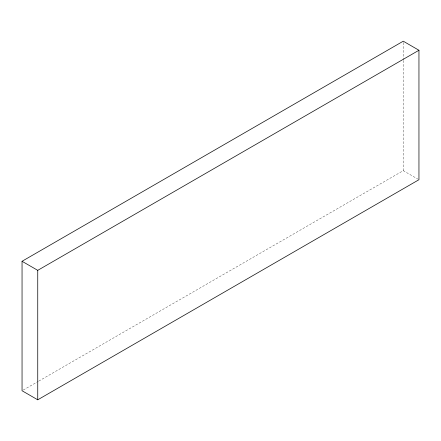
<?xml version="1.0" encoding="UTF-8"?>
<svg xmlns="http://www.w3.org/2000/svg" width="441" height="441" viewBox="0 0 441 441"><rect width="100%" height="100%" fill="white"/><g stroke="black" fill="none" stroke-linecap="round" stroke-linejoin="round"><path stroke-width="0.33" stroke-dasharray="2.21 1.65" d="M23.241 390.053L38.158 381.443M38.753 381.101L403.256 170.656L417.787 179.052M403.256 42.573L403.256 59.789M403.256 60.478L403.256 170.656"/><path stroke-width="0.66" d="M22.05 261.281L403.256 41.195L418.95 50.257L418.95 179.719L37.744 399.805L22.05 390.743L22.05 261.281L37.744 270.344L418.95 50.257M37.744 270.344L37.744 399.805"/></g></svg>
